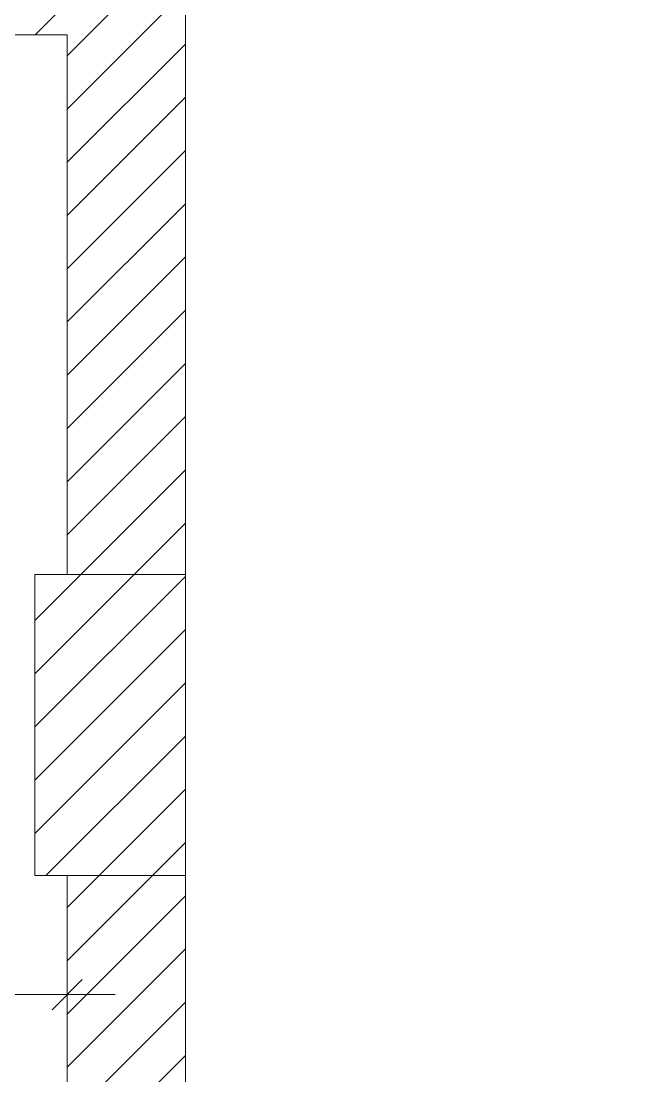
# Model space of a CAD drawing. Extents: x 273215 to 281797, y -454106 to -451256.
# Drawn here: x 279902.4 to 280005.8, y -452381.4 to -452206.3 of the extents above; entities that cross this region are included whole.
import ezdxf

# ---------------------------------------------------------------- set-up
doc = ezdxf.new("R2010")
doc.units = 0
doc.header["$MEASUREMENT"] = 0
doc.layers.get('0').update_dxf_attribs({"linetype": 'CONTINUOUS'})
for name, color, linetype, lineweight in [('kaçış', 240, 'CONTINUOUS', 35), ('MİMARİKOLON', 7, 'CONTINUOUS', 50), ('ölçü dış', 1, 'CONTINUOUS', 20)]:
    doc.layers.add(name, color=color, linetype=linetype, lineweight=lineweight)
doc.layers.add('ıvır zıvır', color=225, linetype='CONTINUOUS')
pattern_1 = [(45, (304249.837, -343682.39), (-4.41941738, 4.41941738), [])]

# ---------------------------------------------------------------- blocks, each defined once
blk = doc.blocks.new('_OBLIQUE')
at = {"linetype": 'ByBlock'}
for p, q in [((-0.5, -0.5), (0.5, 0.5)), ((0, 0), (0, 0))]:
    blk.add_line(p, q, dxfattribs=at)

msp = doc.modelspace()

# ---------------------------------------------------------------- hatches: boundary and pattern name
at = {"layer": 'ıvır zıvır', "lineweight": 15, "ltscale": 2}
h = msp.add_hatch(dxfattribs=at)
h.set_pattern_fill('ANSI31', scale=50, style=0)
h.set_pattern_definition(pattern_1)
h.paths.add_polyline_path([(279882.84, -452208.56), (279882.84, -452188.48), (279818.53, -452188.48), (279818.53, -452208.56)])
h.paths.add_polyline_path([(279818.53, -452208.56), (279818.53, -452188.48), (279729.7, -452188.48), (279729.7, -452283.33), (279749.77, -452283.33), (279749.77, -452208.56)])
h.paths.add_polyline_path([(279749.77, -452283.33), (279729.7, -452283.33), (279729.7, -452298.17), (279749.77, -452298.17)])
h.paths.add_polyline_path([(279929.7, -452298.17), (279904.7, -452298.17), (279904.7, -452348.17), (279929.7, -452348.17)])
h.paths.add_polyline_path([(279754.7, -452298.17), (279729.7, -452298.17), (279729.7, -452348.17), (279754.7, -452348.17)])
h.paths.add_polyline_path([(279929.7, -452188.48), (279899.82, -452188.48), (279899.82, -452208.56), (279910.06, -452208.56), (279910.06, -452298.17), (279929.7, -452298.17)])
h = msp.add_hatch(dxfattribs=at)
h.set_pattern_fill('ANSI31', scale=50, style=0)
h.set_pattern_definition(pattern_1)
h.paths.add_polyline_path([(279749.77, -452348.17), (279729.7, -452348.17), (279729.7, -452401.87), (279749.77, -452401.87)])
h.paths.add_polyline_path([(279929.7, -452348.17), (279910.06, -452348.17), (279910.06, -452601.87), (279929.7, -452601.87)])
h.paths.add_polyline_path([(279929.7, -452601.87), (279904.7, -452601.87), (279904.7, -452651.87), (279929.7, -452651.87)])
h.paths.add_polyline_path([(279754.7, -452601.87), (279729.7, -452601.87), (279729.7, -452651.87), (279754.7, -452651.87)])
h.paths.add_polyline_path([(279729.7, -452601.87), (279659.34, -452601.87), (279656.97, -452605.22), (279656.33, -452607.99), (279656.89, -452610.38), (279658.12, -452612.64), (279659.51, -452615), (279660.52, -452617.68), (279660.64, -452620.92), (279659.34, -452624.94), (279729.7, -452624.94)])
h.paths.add_polyline_path([(280004.55, -452617.19), (280003.18, -452614.68), (280001.91, -452612), (280001.22, -452609.06), (280001.56, -452605.72), (280003.41, -452601.87), (279929.7, -452601.87), (279929.7, -452624.94), (280004.74, -452624.94), (280005.8, -452622.2), (280005.58, -452619.66)])
h = msp.add_hatch(dxfattribs=at)
h.set_pattern_fill('ANSI31', scale=50, style=0)
h.set_pattern_definition(pattern_1)
h.paths.add_polyline_path([(279749.77, -452348.17), (279729.7, -452348.17), (279729.7, -452401.87), (279749.77, -452401.87)])
h.paths.add_polyline_path([(279929.7, -452348.17), (279910.06, -452348.17), (279910.06, -452601.87), (279929.7, -452601.87)])
h.paths.add_polyline_path([(279929.7, -452601.87), (279904.7, -452601.87), (279904.7, -452651.87), (279929.7, -452651.87)])
h.paths.add_polyline_path([(279754.7, -452601.87), (279729.7, -452601.87), (279729.7, -452651.87), (279754.7, -452651.87)])
h.paths.add_polyline_path([(279729.7, -452601.87), (279659.34, -452601.87), (279656.97, -452605.22), (279656.33, -452607.99), (279656.89, -452610.38), (279658.12, -452612.64), (279659.51, -452615), (279660.52, -452617.68), (279660.64, -452620.92), (279659.34, -452624.94), (279729.7, -452624.94)])
h.paths.add_polyline_path([(280004.55, -452617.19), (280003.18, -452614.68), (280001.91, -452612), (280001.22, -452609.06), (280001.56, -452605.72), (280003.41, -452601.87), (279929.7, -452601.87), (279929.7, -452624.94), (280004.74, -452624.94), (280005.8, -452622.2), (280005.58, -452619.66)])

# ---------------------------------------------------------------- linework, layer by layer
at = {"layer": 'kaçış', "color": 7, "linetype": 'Continuous', "lineweight": 15}
for p, q in [((279929.7, -452298.17), (279929.7, -452188.48)), ((279910.06, -452208.56), (279749.77, -452208.56)), ((279910.06, -452208.56), (279910.06, -452298.17)), ((279910.06, -452348.17), (279910.06, -452601.87)), ((279910.06, -452348.17), (279910.06, -452601.87)), ((279929.7, -452601.87), (279929.7, -452348.17))]:
    msp.add_line(p, q, dxfattribs=at)
at = {"layer": 'MİMARİKOLON', "color": 7, "lineweight": 15}
msp.add_lwpolyline([(279904.7, -452298.17), (279929.7, -452298.17), (279929.7, -452348.17), (279904.7, -452348.17)], close=True, dxfattribs=at)
msp.add_lwpolyline([(279904.7, -452298.17), (279929.7, -452298.17), (279929.7, -452348.17), (279904.7, -452348.17)], close=True, dxfattribs=at)
at = {"layer": 'ölçü dış', "color": 7, "lineweight": 15}
for p, q in [((279910.06, -452368.26), (279910.06, -452359.95)), ((279741.77, -452367.95), (279918.06, -452367.95))]:
    msp.add_line(p, q, dxfattribs=at)

# ---------------------------------------------------------------- block references
at = {"layer": 'ölçü dış', "color": 7, "lineweight": 15, "xscale": 5, "yscale": 5, "zscale": 5}
msp.add_blockref('_OBLIQUE', (279910.06, -452367.95), dxfattribs=at)

doc.saveas('drawing.dxf')
